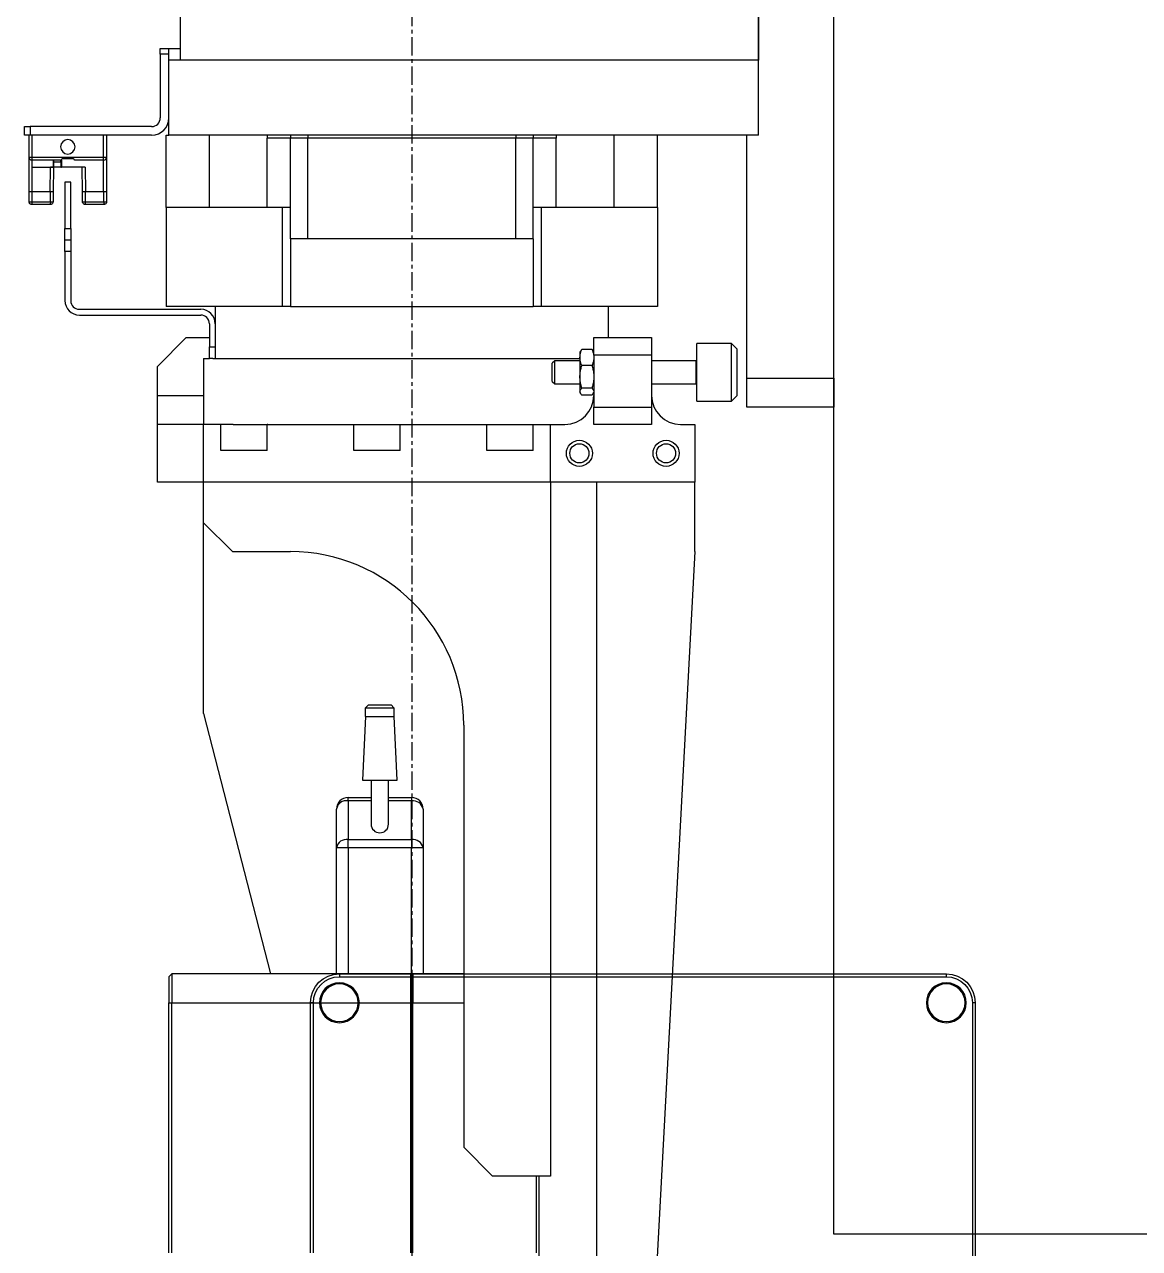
# Model space of a CAD drawing. Extents: x 500 to 100500, y -14500 to 21140.
# Drawn here: x 13334.4 to 13527.3, y -9831.5 to -9619.9 of the extents above; entities that cross this region are included whole.
import ezdxf

# ---------------------------------------------------------------- set-up
doc = ezdxf.new("R2010")
doc.units = 0
doc.linetypes.add('CENTER', pattern=[10.16, 6.35, -1.27, 1.27, -1.27])
for name, color, linetype in [('30', 111, 'CONTINUOUS'), ('Center', 1, 'CENTER'), ('D', 7, 'CONTINUOUS'), ('SLD-0', 7, 'CONTINUOUS')]:
    doc.layers.add(name, color=color, linetype=linetype)

# ---------------------------------------------------------------- blocks, each defined once
blk = doc.blocks.new('KJA$C74733F11')
at = {"layer": '30', "linetype": 'Continuous', "lineweight": 25}
for p, q in [((-41.5, 291.8), (-42, 291.3)), ((-42, 291.3), (-42, 286.8)), ((-41.5, 291.8), (-41.5, 286.8)), ((-0.2, 291.8), (-41.5, 291.8)), ((-0.2, 291.8), (-0.2, 286.8)), ((0, 291.6), (-0.2, 291.8)), ((0.2, 291.8), (0, 291.6)), ((0, 291.6), (0, 286.8)), ((0.2, 291.8), (0.2, 286.8)), ((9, 291.8), (0.2, 291.8)), ((-42, 286.8), (-41.5, 286.8)), ((-42, 243.58), (-42, 286.8)), ((-41.5, 243.58), (-41.5, 286.8)), ((-41.5, 286.8), (-0.2, 286.8)), ((-0.2, 286.8), (-0.2, 243.58)), ((0, 286.8), (-0.2, 286.8)), ((0, 243.58), (0, 286.8)), ((0, 286.8), (0.2, 286.8)), ((0.2, 243.58), (0.2, 286.8)), ((0.2, 286.8), (9, 286.8)), ((21.5, 256.8), (21.5, 243.58))]:
    blk.add_line(p, q, dxfattribs=at)
blk = doc.blocks.new('KJA$C3C655F6F')
at = {"layer": '30', "linetype": 'Continuous', "lineweight": 25}
for p, q in [((-28.26, 291.5), (-28.26, 292)), ((76.74, 292), (-28.26, 292)), ((76.74, 291.5), (-28.26, 291.5)), ((76.74, 292), (76.74, 291.5)), ((-33.26, 287), (-32.76, 287)), ((-33.26, 287), (-33.26, 87.4)), ((-32.76, 287), (-32.76, 87.4)), ((81.24, 243.78), (81.24, 287)), ((81.24, 287), (81.74, 287)), ((81.74, 243.78), (81.74, 287))]:
    blk.add_line(p, q, dxfattribs=at)
for centre, radius in [((-28.26, 287), 3.45), ((-28.26, 287), 3.25), ((76.74, 287), 3.45), ((76.74, 287), 3.25)]:
    blk.add_circle(centre, radius, dxfattribs=at)
for centre, radius, start, end in [((-28.26, 287), 5, 90, 180), ((-28.26, 287), 4.5, 90, 180), ((76.74, 287), 5, 0, 90), ((76.74, 287), 4.5, 0, 90)]:
    blk.add_arc(centre, radius, start, end, dxfattribs=at)
blk = doc.blocks.new('KJ특성')
at = {"layer": 'Center', "ltscale": 0.5}
blk.add_line((10865.8, -70781.64, -10.47), (10865.8, -71350.14, -10.47), dxfattribs=at)
at = {"layer": 'SLD-0'}
for p, q in [((10925.8, -70895.14, -10.47), (10925.8, -70772.14, -10.47)), ((10925.8, -70772.14, -10.47), (10925.8, -70882.14, -10.47)), ((10938.8, -70937.14, -10.47), (10938.8, -70772.14, -10.47)), ((10825.8, -70882.14, -10.47), (10825.8, -70867.14, -10.47)), ((10822.3, -70880.14, -10.47), (10823.8, -70880.14, -10.47)), ((10822.3, -70881.14, -10.47), (10822.3, -70880.14, -10.47)), ((10822.3, -70881.14, -10.47), (10822.3, -70892.14, -10.47)), ((10823.8, -70881.14, -10.47), (10822.3, -70881.14, -10.47)), ((10823.8, -70880.14, -10.47), (10825.8, -70880.14, -10.47)), ((10823.8, -70882.14, -10.47), (10823.8, -70880.14, -10.47)), ((10823.8, -70895.14, -10.47), (10823.8, -70882.14, -10.47)), ((10925.8, -70882.14, -10.47), (10823.8, -70882.14, -10.47)), ((10925.8, -70882.14, -10.47), (10825.8, -70882.14, -10.47)), ((10925.8, -70895.14, -10.47), (10925.8, -70882.14, -10.47)), ((10798.8, -70895.14, -10.47), (10798.8, -70893.64, -10.47)), ((10798.8, -70893.64, -10.47), (10799.8, -70893.64, -10.47)), ((10799.8, -70893.64, -10.47), (10799.8, -70895.14, -10.47)), ((10820.8, -70893.64, -10.47), (10799.8, -70893.64, -10.47)), ((10799.8, -70895.14, -10.47), (10798.8, -70895.14, -10.47)), ((10799.6, -70898.94, -10.47), (10799.6, -70895.14, -10.47)), ((10820.8, -70895.14, -10.47), (10799.8, -70895.14, -10.47)), ((10800.1, -70895.14, -10.47), (10800.1, -70898.94, -10.47)), ((10812.5, -70898.94, -10.47), (10812.5, -70895.14, -10.47)), ((10813, -70895.14, -10.47), (10813, -70898.94, -10.47)), ((10823.3, -70907.64, -10.47), (10823.3, -70895.14, -10.47)), ((10823.3, -70895.14, -10.47), (10823.8, -70895.14, -10.47)), ((10925.8, -70895.14, -10.47), (10823.8, -70895.14, -10.47)), ((10830.8, -70907.64, -10.47), (10830.8, -70895.14, -10.47)), ((10840.8, -70895.14, -10.47), (10840.8, -70895.64, -10.47)), ((10840.8, -70907.64, -10.47), (10840.8, -70895.64, -10.47)), ((10844.8, -70895.64, -10.47), (10840.8, -70895.64, -10.47)), ((10844.8, -70895.14, -10.47), (10844.8, -70895.64, -10.47)), ((10844.8, -70913.04, -10.47), (10844.8, -70895.64, -10.47)), ((10847.8, -70895.64, -10.47), (10844.8, -70895.64, -10.47)), ((10847.8, -70895.14, -10.47), (10847.8, -70895.64, -10.47)), ((10847.8, -70913.04, -10.47), (10847.8, -70895.64, -10.47)), ((10883.8, -70895.64, -10.47), (10847.8, -70895.64, -10.47)), ((10883.8, -70895.14, -10.47), (10883.8, -70895.64, -10.47)), ((10883.8, -70913.04, -10.47), (10883.8, -70895.64, -10.47)), ((10886.8, -70895.64, -10.47), (10883.8, -70895.64, -10.47)), ((10886.8, -70895.14, -10.47), (10886.8, -70895.64, -10.47)), ((10886.8, -70913.04, -10.47), (10886.8, -70895.64, -10.47)), ((10890.8, -70895.64, -10.47), (10886.8, -70895.64, -10.47)), ((10890.8, -70895.14, -10.47), (10890.8, -70895.64, -10.47)), ((10890.8, -70907.64, -10.47), (10890.8, -70895.64, -10.47)), ((10900.8, -70907.64, -10.47), (10900.8, -70895.14, -10.47)), ((10908.3, -70907.64, -10.47), (10908.3, -70895.14, -10.47)), ((10925.8, -70895.14, -10.47), (10923.8, -70895.14, -10.47)), ((10923.8, -70937.14, -10.47), (10923.8, -70895.14, -10.47)), ((10799.6, -70898.94, -10.47), (10800.1, -70898.94, -10.47)), ((10799.6, -70904.94, -10.47), (10799.6, -70898.94, -10.47)), ((10800.1, -70898.94, -10.47), (10812.5, -70898.94, -10.47)), ((10800.1, -70898.94, -10.47), (10800.1, -70899.44, -10.47)), ((10805.16, -70899.44, -10.47), (10800.1, -70899.44, -10.47)), ((10800.1, -70899.44, -10.47), (10800.1, -70900.64, -10.47)), ((10803.8, -70900.64, -10.47), (10803.81, -70899.44, -10.47)), ((10805.2, -70899.46, -10.47), (10803.81, -70899.46, -10.47)), ((10803.9, -70900.14, -10.47), (10803.81, -70900.14, -10.47)), ((10803.9, -70899.74, -10.47), (10803.89, -70899.46, -10.47)), ((10803.9, -70899.74, -10.47), (10805.11, -70899.74, -10.47)), ((10805.21, -70900.14, -10.47), (10805.1, -70900.14, -10.47)), ((10805.11, -70899.74, -10.47), (10805.12, -70899.46, -10.47)), ((10805.16, -70899.44, -10.47), (10805.2, -70899.44, -10.47)), ((10805.2, -70899.44, -10.47), (10805.21, -70900.64, -10.47)), ((10807.24, -70899.24, -10.47), (10805.36, -70899.24, -10.47)), ((10812.5, -70899.44, -10.47), (10807.44, -70899.44, -10.47)), ((10812.5, -70898.94, -10.47), (10813, -70898.94, -10.47)), ((10812.5, -70899.44, -10.47), (10812.5, -70898.94, -10.47)), ((10812.5, -70904.94, -10.47), (10812.5, -70899.44, -10.47)), ((10813, -70898.94, -10.47), (10813, -70904.94, -10.47)), ((10800.1, -70900.64, -10.47), (10803.3, -70900.64, -10.47)), ((10800.1, -70900.64, -10.47), (10800.1, -70904.94, -10.47)), ((10803.27, -70904.94, -10.47), (10803.3, -70900.64, -10.47)), ((10803.8, -70900.64, -10.47), (10803.3, -70900.64, -10.47)), ((10803.3, -70900.64, -10.47), (10803.3, -70900.64, -10.47)), ((10803.8, -70900.64, -10.47), (10803.77, -70904.94, -10.47)), ((10803.91, -70900.64, -10.47), (10803.8, -70900.64, -10.47)), ((10805.1, -70900.64, -10.47), (10803.91, -70900.64, -10.47)), ((10805.1, -70900.64, -10.47), (10805.21, -70900.64, -10.47)), ((10809.3, -70900.64, -10.47), (10805.21, -70900.64, -10.47)), ((10808.84, -70904.94, -10.47), (10808.8, -70900.64, -10.47)), ((10809.3, -70900.64, -10.47), (10809.34, -70904.94, -10.47)), ((10806.8, -70903.24, -10.47), (10805.8, -70903.24, -10.47)), ((10805.8, -70903.24, -10.47), (10805.8, -70911.24, -10.47)), ((10806.8, -70911.24, -10.47), (10806.8, -70903.24, -10.47)), ((10799.6, -70906.64, -10.47), (10799.6, -70904.94, -10.47)), ((10799.6, -70906.64, -10.47), (10799.63, -70906.75, -10.47)), ((10800.07, -70904.94, -10.47), (10800.07, -70906.64, -10.47)), ((10800.07, -70906.64, -10.47), (10800.07, -70906.65, -10.47)), ((10800.07, -70906.65, -10.47), (10803.28, -70906.65, -10.47)), ((10803.27, -70904.94, -10.47), (10800.1, -70904.94, -10.47)), ((10803.28, -70906.65, -10.47), (10803.3, -70904.94, -10.47)), ((10803.28, -70906.65, -10.47), (10803.28, -70906.65, -10.47)), ((10803.73, -70906.75, -10.47), (10803.75, -70906.64, -10.47)), ((10803.77, -70904.94, -10.47), (10803.75, -70906.64, -10.47)), ((10808.86, -70906.64, -10.47), (10808.84, -70904.94, -10.47)), ((10808.86, -70906.64, -10.47), (10808.88, -70906.75, -10.47)), ((10809.31, -70904.94, -10.47), (10809.33, -70906.65, -10.47)), ((10809.33, -70906.65, -10.47), (10812.53, -70906.65, -10.47)), ((10809.33, -70906.65, -10.47), (10809.33, -70906.65, -10.47)), ((10812.5, -70904.94, -10.47), (10809.34, -70904.94, -10.47)), ((10812.53, -70906.64, -10.47), (10812.53, -70904.94, -10.47)), ((10812.53, -70906.65, -10.47), (10812.53, -70906.64, -10.47)), ((10812.98, -70906.75, -10.47), (10813, -70906.64, -10.47)), ((10813, -70904.94, -10.47), (10813, -70906.64, -10.47)), ((10803.25, -70907.14, -10.47), (10800.1, -70907.14, -10.47)), ((10812.5, -70907.14, -10.47), (10809.36, -70907.14, -10.47)), ((10830.8, -70907.64, -10.47), (10823.3, -70907.64, -10.47)), ((10823.3, -70907.64, -10.47), (10823.3, -70924.74, -10.47)), ((10840.8, -70907.64, -10.47), (10830.8, -70907.64, -10.47)), ((10844.8, -70907.64, -10.47), (10840.8, -70907.64, -10.47)), ((10843.39, -70907.64, -10.47), (10843.39, -70924.74, -10.47)), ((10890.8, -70907.64, -10.47), (10886.8, -70907.64, -10.47)), ((10888.22, -70907.64, -10.47), (10888.22, -70924.74, -10.47)), ((10900.8, -70907.64, -10.47), (10890.8, -70907.64, -10.47)), ((10908.3, -70907.64, -10.47), (10900.8, -70907.64, -10.47)), ((10908.3, -70907.64, -10.47), (10908.3, -70924.74, -10.47)), ((10805.8, -70911.24, -10.47), (10806.8, -70911.24, -10.47)), ((10805.8, -70913.24, -10.47), (10805.8, -70911.24, -10.47)), ((10805.8, -70913.24, -10.47), (10806.8, -70913.24, -10.47)), ((10805.8, -70915.24, -10.47), (10805.8, -70913.24, -10.47)), ((10806.8, -70911.24, -10.47), (10806.8, -70913.24, -10.47)), ((10806.8, -70913.24, -10.47), (10806.8, -70915.24, -10.47)), ((10847.8, -70913.04, -10.47), (10844.8, -70913.04, -10.47)), ((10844.8, -70913.04, -10.47), (10844.8, -70924.74, -10.47)), ((10883.8, -70913.04, -10.47), (10847.8, -70913.04, -10.47)), ((10886.8, -70913.04, -10.47), (10883.8, -70913.04, -10.47)), ((10886.8, -70913.04, -10.47), (10886.8, -70924.74, -10.47)), ((10805.8, -70915.24, -10.47), (10805.8, -70923.74, -10.47)), ((10806.8, -70915.24, -10.47), (10805.8, -70915.24, -10.47)), ((10806.8, -70915.24, -10.47), (10806.8, -70923.74, -10.47)), ((10808.3, -70925.24, -10.47), (10829.3, -70925.24, -10.47)), ((10843.39, -70924.74, -10.47), (10823.3, -70924.74, -10.47)), ((10831.8, -70924.74, -10.47), (10831.8, -70927.74, -10.47)), ((10844.8, -70924.74, -10.47), (10843.39, -70924.74, -10.47)), ((10844.8, -70924.74, -10.47), (10886.8, -70924.74, -10.47)), ((10888.22, -70924.74, -10.47), (10886.8, -70924.74, -10.47)), ((10908.3, -70924.74, -10.47), (10888.22, -70924.74, -10.47)), ((10899.8, -70924.74, -10.47), (10899.8, -70930.14, -10.47)), ((10808.3, -70926.24, -10.47), (10829.3, -70926.24, -10.47)), ((10830.8, -70927.74, -10.47), (10830.8, -70931.74, -10.47)), ((10831.8, -70927.74, -10.47), (10831.8, -70931.74, -10.47)), ((10826.8, -70930.14, -10.47), (10821.8, -70935.14, -10.47)), ((10826.8, -70930.14, -10.47), (10830.8, -70930.14, -10.47)), ((10897.3, -70933.14, -10.47), (10897.3, -70930.14, -10.47)), ((10897.3, -70930.14, -10.47), (10907.3, -70930.14, -10.47)), ((10907.3, -70930.14, -10.47), (10907.3, -70933.14, -10.47)), ((10830.8, -70931.74, -10.47), (10831.8, -70931.74, -10.47)), ((10830.8, -70933.74, -10.47), (10830.8, -70931.74, -10.47)), ((10831.8, -70931.74, -10.47), (10831.8, -70933.74, -10.47)), ((10896.99, -70932.19, -10.47), (10895.22, -70932.19, -10.47)), ((10921.1, -70931.14, -10.47), (10915.1, -70931.14, -10.47)), ((10915.1, -70932.46, -10.47), (10915.1, -70931.14, -10.47)), ((10922.1, -70932.14, -10.47), (10921.1, -70931.14, -10.47)), ((10921.1, -70932.46, -10.47), (10921.1, -70931.14, -10.47)), ((10922.1, -70933.2, -10.47), (10922.1, -70932.14, -10.47)), ((10829.8, -70933.74, -10.47), (10829.8, -70945.14, -10.47)), ((10829.8, -70933.74, -10.47), (10830.8, -70933.74, -10.47)), ((10831.37, -70933.74, -10.47), (10830.8, -70933.74, -10.47)), ((10831.37, -70933.74, -10.47), (10894.9, -70933.74, -10.47)), ((10890.53, -70934.14, -10.47), (10890.1, -70934.57, -10.47)), ((10894.9, -70934.14, -10.47), (10890.53, -70934.14, -10.47)), ((10890.53, -70934.67, -10.47), (10890.53, -70934.14, -10.47)), ((10895, -70932.47, -10.47), (10894.9, -70932.64, -10.47)), ((10894.9, -70932.64, -10.47), (10894.9, -70933.57, -10.47)), ((10894.9, -70933.57, -10.47), (10894.9, -70936.91, -10.47)), ((10897.3, -70932.64, -10.47), (10897.21, -70932.47, -10.47)), ((10907.3, -70933.14, -10.47), (10897.3, -70933.14, -10.47)), ((10897.3, -70933.14, -10.47), (10897.3, -70942.14, -10.47)), ((10907.3, -70933.14, -10.47), (10907.3, -70942.14, -10.47)), ((10915, -70934.14, -10.47), (10907.3, -70934.14, -10.47)), ((10915, -70934.67, -10.47), (10915, -70934.14, -10.47)), ((10915.1, -70941.14, -10.47), (10915.1, -70932.46, -10.47)), ((10921.1, -70941.14, -10.47), (10921.1, -70932.46, -10.47)), ((10922.1, -70940.14, -10.47), (10922.1, -70933.2, -10.47)), ((10821.8, -70940.14, -10.47), (10821.8, -70935.14, -10.47)), ((10890.1, -70934.98, -10.47), (10890.1, -70934.57, -10.47)), ((10890.1, -70937.71, -10.47), (10890.1, -70934.98, -10.47)), ((10890.53, -70938.14, -10.47), (10890.53, -70934.67, -10.47)), ((10896.99, -70934.94, -10.47), (10895.22, -70934.94, -10.47)), ((10915, -70938.14, -10.47), (10915, -70934.67, -10.47)), ((10890.1, -70937.71, -10.47), (10890.53, -70938.14, -10.47)), ((10890.53, -70938.14, -10.47), (10894.9, -70938.14, -10.47)), ((10894.9, -70936.91, -10.47), (10894.9, -70939.48, -10.47)), ((10907.3, -70938.14, -10.47), (10915, -70938.14, -10.47)), ((10923.8, -70937.14, -10.47), (10938.8, -70937.14, -10.47)), ((10923.8, -70942.14, -10.47), (10923.8, -70937.14, -10.47)), ((10938.8, -70937.14, -10.47), (10938.8, -70942.14, -10.47)), ((10821.8, -70940.14, -10.47), (10829.8, -70940.14, -10.47)), ((10821.8, -70945.14, -10.47), (10821.8, -70940.14, -10.47)), ((10894.9, -70939.48, -10.47), (10894.9, -70939.64, -10.47)), ((10894.9, -70939.64, -10.47), (10895, -70939.81, -10.47)), ((10896.99, -70938.88, -10.47), (10895.22, -70938.88, -10.47)), ((10896.99, -70940.08, -10.47), (10895.22, -70940.08, -10.47)), ((10897.21, -70939.81, -10.47), (10897.3, -70939.64, -10.47)), ((10921.1, -70941.14, -10.47), (10922.1, -70940.14, -10.47)), ((10897.3, -70942.14, -10.47), (10907.3, -70942.14, -10.47)), ((10897.3, -70945.14, -10.47), (10897.3, -70942.14, -10.47)), ((10907.3, -70942.14, -10.47), (10907.3, -70945.14, -10.47)), ((10915.1, -70941.14, -10.47), (10921.1, -70941.14, -10.47)), ((10938.8, -70942.14, -10.47), (10923.8, -70942.14, -10.47)), ((10829.8, -70945.14, -10.47), (10821.8, -70945.14, -10.47)), ((10821.8, -70955.14, -10.47), (10821.8, -70945.14, -10.47)), ((10829.8, -70955.14, -10.47), (10829.8, -70945.14, -10.47)), ((10832.8, -70945.14, -10.47), (10829.8, -70945.14, -10.47)), ((10832.8, -70949.64, -10.47), (10832.8, -70945.14, -10.47)), ((10834.91, -70945.14, -10.47), (10832.8, -70945.14, -10.47)), ((10834.91, -70945.14, -10.47), (10840.8, -70945.14, -10.47)), ((10840.8, -70949.64, -10.47), (10840.8, -70945.14, -10.47)), ((10840.9, -70945.14, -10.47), (10840.8, -70945.14, -10.47)), ((10840.9, -70945.14, -10.47), (10889.8, -70945.14, -10.47)), ((10855.8, -70949.64, -10.47), (10855.8, -70945.14, -10.47)), ((10863.8, -70949.64, -10.47), (10863.8, -70945.14, -10.47)), ((10878.8, -70949.64, -10.47), (10878.8, -70945.14, -10.47)), ((10886.8, -70949.64, -10.47), (10886.8, -70945.14, -10.47)), ((10889.8, -70955.14, -10.47), (10889.8, -70945.14, -10.47)), ((10889.8, -70945.14, -10.47), (10892.3, -70945.14, -10.47)), ((10907.3, -70945.14, -10.47), (10897.3, -70945.14, -10.47)), ((10912.3, -70945.14, -10.47), (10914.8, -70945.14, -10.47)), ((10914.8, -70945.14, -10.47), (10914.8, -70955.14, -10.47)), ((10840.8, -70949.64, -10.47), (10832.8, -70949.64, -10.47)), ((10863.8, -70949.64, -10.47), (10855.8, -70949.64, -10.47)), ((10886.8, -70949.64, -10.47), (10878.8, -70949.64, -10.47)), ((10829.8, -70955.14, -10.47), (10821.8, -70955.14, -10.47)), ((10889.8, -70955.14, -10.47), (10829.8, -70955.14, -10.47)), ((10829.8, -70962.14, -10.47), (10829.8, -70955.14, -10.47)), ((10914.8, -70955.14, -10.47), (10889.8, -70955.14, -10.47)), ((10889.8, -70955.14, -10.47), (10889.8, -71075.14, -10.47)), ((10897.8, -71150.14, -10.47), (10897.8, -70955.14, -10.47)), ((10914.8, -70967.14, -10.47), (10914.8, -70955.14, -10.47)), ((10829.8, -70962.14, -10.47), (10834.8, -70967.14, -10.47)), ((10829.8, -70995.14, -10.47), (10829.8, -70962.14, -10.47)), ((10834.8, -70967.14, -10.47), (10844.8, -70967.14, -10.47)), ((10914.8, -70967.14, -10.47), (10905.8, -71135.14, -10.47)), ((10857.83, -70994.14, -10.47), (10858.34, -70993.64, -10.47)), ((10858.34, -70993.64, -10.47), (10862.22, -70993.64, -10.47)), ((10862.22, -70993.64, -10.47), (10862.73, -70994.14, -10.47)), ((10829.8, -70995.14, -10.47), (10841.34, -71040.14, -10.47)), ((10857.78, -70995.64, -10.47), (10857.3, -71006.64, -10.47)), ((10857.78, -70995.64, -10.47), (10857.83, -70995.64, -10.47)), ((10857.83, -70995.64, -10.47), (10857.83, -70994.14, -10.47)), ((10857.83, -70994.14, -10.47), (10862.73, -70994.14, -10.47)), ((10857.83, -70995.64, -10.47), (10862.73, -70995.64, -10.47)), ((10862.73, -70994.14, -10.47), (10862.73, -70995.64, -10.47)), ((10862.73, -70995.64, -10.47), (10862.78, -70995.64, -10.47)), ((10863.26, -71006.64, -10.47), (10862.78, -70995.64, -10.47)), ((10874.8, -70997.14, -10.47), (10874.8, -71070.14, -10.47)), ((10857.3, -71006.64, -10.47), (10863.26, -71006.64, -10.47)), ((10858.78, -71006.64, -10.47), (10858.78, -71014.26, -10.47)), ((10861.78, -71014.26, -10.47), (10861.78, -71006.64, -10.47)), ((10854.78, -71010.22, -10.47), (10854.78, -71009.64, -10.47)), ((10854.78, -71009.64, -10.47), (10858.78, -71009.64, -10.47)), ((10854.78, -71010.22, -10.47), (10854.78, -71016.93, -10.47)), ((10858.78, -71010.22, -10.47), (10854.78, -71010.22, -10.47)), ((10861.78, -71009.64, -10.47), (10865.78, -71009.64, -10.47)), ((10865.78, -71010.22, -10.47), (10861.78, -71010.22, -10.47)), ((10865.78, -71009.64, -10.47), (10865.78, -71010.22, -10.47)), ((10865.78, -71016.93, -10.47), (10865.78, -71010.22, -10.47)), ((10852.78, -71018.34, -10.47), (10852.78, -71011.64, -10.47)), ((10867.78, -71011.64, -10.47), (10867.78, -71018.34, -10.47)), ((10854.78, -71018.34, -10.47), (10854.78, -71016.93, -10.47)), ((10854.78, -71016.93, -10.47), (10865.78, -71016.93, -10.47)), ((10865.78, -71016.93, -10.47), (10865.78, -71018.34, -10.47)), ((10854.78, -71018.34, -10.47), (10852.78, -71018.34, -10.47)), ((10852.78, -71040.14, -10.47), (10852.78, -71018.34, -10.47)), ((10865.78, -71018.34, -10.47), (10854.78, -71018.34, -10.47)), ((10854.78, -71018.34, -10.47), (10854.78, -71040.14, -10.47)), ((10867.78, -71018.34, -10.47), (10865.78, -71018.34, -10.47)), ((10865.78, -71040.31, -10.47), (10865.78, -71018.34, -10.47)), ((10867.78, -71018.34, -10.47), (10867.78, -71040.14, -10.47)), ((10874.8, -71070.14, -10.47), (10879.8, -71075.14, -10.47)), ((10889.8, -71075.14, -10.47), (10879.8, -71075.14, -10.47)), ((10889.8, -71075.14, -10.47), (10887.8, -71075.14, -10.47)), ((10887.8, -71075.14, -10.47), (10887.8, -71099.13, -10.47))]:
    blk.add_line(p, q, dxfattribs=at)
for centre, radius in [((10894.8, -70950.14, -10.47), 2.25), ((10894.8, -70950.14, -10.47), 1.65), ((10909.8, -70950.14, -10.47), 2.25), ((10909.8, -70950.14, -10.47), 1.65)]:
    blk.add_circle(centre, radius, dxfattribs=at)
for centre, radius, start, end in [((10820.8, -70892.14, -10.47), 1.5, 270, 0), ((10820.8, -70892.14, -10.47), 3, 270, 0), ((10806.3, -70897.14, -10.47), 1.25, 89.8015, 269.8015), ((10806.3, -70897.14, -10.47), 1.25, 269.8015, 89.8015), ((10800.1, -70898.94, -10.47), 0.5, 180, 270), ((10812.5, -70898.94, -10.47), 0.5, 270, 0), ((10799.96, -70899.91, -10.47), 6.74, 267.0017, 270.9986), ((10799.84, -70899.91, -10.47), 6.74, 268.0016, 271.9984), ((10803.46, -70899.91, -10.47), 6.74, 268.5015, 272.4985), ((10803.52, -70899.91, -10.47), 6.74, 268.0016, 271.9984), ((10809.15, -70899.91, -10.47), 6.74, 267.5015, 271.4985), ((10809.09, -70899.91, -10.47), 6.74, 268.0016, 271.9984), ((10812.65, -70899.91, -10.47), 6.74, 269.0014, 272.9983), ((10812.77, -70899.91, -10.47), 6.74, 268.0016, 271.9984), ((10808.3, -70923.74, -10.47), 2.5, 180, 270), ((10808.3, -70923.74, -10.47), 1.5, 180, 270), ((10829.3, -70927.74, -10.47), 2.5, 0, 90), ((10829.3, -70927.74, -10.47), 1.5, 0, 90), ((10915, -70934.04, -10.47), 0.1, 270, 0), ((10915, -70938.24, -10.47), 0.1, 0, 90), ((10892.3, -70940.14, -10.47), 5, 270, 0), ((10912.3, -70940.14, -10.47), 5, 180, 270), ((10844.8, -70997.14, -10.47), 30, 0, 90), ((10854.78, -71011.64, -10.47), 2, 90, 180), ((10854.52, -71011.98, -10.47), 1.78, 81.6778, 168.8509), ((10865.78, -71011.64, -10.47), 2, 0, 90), ((10866.02, -71012, -10.47), 1.79, 11.6917, 97.7795), ((10860.28, -71014.26, -10.47), 1.5, 180, 270), ((10860.28, -71014.26, -10.47), 1.5, 270, 0), ((10854.52, -71018.68, -10.47), 1.78, 81.6778, 168.8509), ((10866.02, -71018.7, -10.47), 1.79, 11.6917, 97.7795)]:
    blk.add_arc(centre, radius, start, end, dxfattribs=at)
for points, knots in [([(10803.91, -70900.64, -10.47), (10803.91, -70900.63, -10.47), (10803.91, -70900.62, -10.47), (10803.91, -70900.5, -10.47), (10803.91, -70900.33, -10.47), (10803.9, -70900.13, -10.47), (10803.9, -70899.94, -10.47), (10803.9, -70899.81, -10.47), (10803.9, -70899.74, -10.47)], [0, 0, 0, 0, 0.176646, 0.366727, 0.562836, 0.715561, 0.862355, 1, 1, 1, 1]), ([(10805.11, -70899.74, -10.47), (10805.11, -70899.82, -10.47), (10805.11, -70900, -10.47), (10805.1, -70900.24, -10.47), (10805.1, -70900.43, -10.47), (10805.1, -70900.55, -10.47), (10805.1, -70900.62, -10.47), (10805.1, -70900.63, -10.47), (10805.1, -70900.64, -10.47)], [0, 0, 0, 0, 0.176672, 0.366771, 0.562884, 0.715599, 0.862375, 1, 1, 1, 1]), ([(10805.36, -70899.24, -10.47), (10805.34, -70899.24, -10.47), (10805.3, -70899.24, -10.47), (10805.25, -70899.27, -10.47), (10805.21, -70899.3, -10.47), (10805.18, -70899.35, -10.47), (10805.16, -70899.41, -10.47), (10805.16, -70899.42, -10.47), (10805.16, -70899.43, -10.47)], [0, 0, 0, 0, 0.124104, 0.24464, 0.368256, 0.501141, 0.742933, 1, 1, 1, 1]), ([(10805.16, -70899.43, -10.47), (10805.16, -70899.43, -10.47), (10805.16, -70899.44, -10.47), (10805.16, -70899.44, -10.47), (10805.16, -70899.44, -10.47)], [0, 0, 0, 0, 0.560001, 1, 1, 1, 1]), ([(10807.44, -70899.43, -10.47), (10807.44, -70899.42, -10.47), (10807.44, -70899.41, -10.47), (10807.43, -70899.35, -10.47), (10807.4, -70899.3, -10.47), (10807.36, -70899.27, -10.47), (10807.31, -70899.24, -10.47), (10807.26, -70899.24, -10.47), (10807.24, -70899.24, -10.47)], [0, 0, 0, 0, 0.248689, 0.49835, 0.62686, 0.749207, 0.874534, 1, 1, 1, 1]), ([(10807.44, -70899.44, -10.47), (10807.44, -70899.44, -10.47), (10807.44, -70899.44, -10.47), (10807.44, -70899.43, -10.47), (10807.44, -70899.43, -10.47)], [0, 0, 0, 0, 0.559999, 1, 1, 1, 1]), ([(10800.1, -70904.94, -10.47), (10800.03, -70904.94, -10.47), (10799.89, -70904.94, -10.47), (10799.72, -70904.94, -10.47), (10799.62, -70904.94, -10.47), (10799.61, -70904.94, -10.47), (10799.6, -70904.94, -10.47)], [0, 0, 0, 0, 0.270243, 0.562405, 0.789721, 1, 1, 1, 1]), ([(10799.6, -70906.65, -10.47), (10799.6, -70906.64, -10.47), (10799.6, -70906.64, -10.47), (10799.6, -70906.64, -10.47), (10799.6, -70906.64, -10.47)], [0, 0, 0, 0, 0.56, 1, 1, 1, 1]), ([(10800.1, -70907.14, -10.47), (10800.06, -70907.13, -10.47), (10799.99, -70907.13, -10.47), (10799.87, -70907.08, -10.47), (10799.74, -70906.99, -10.47), (10799.63, -70906.84, -10.47), (10799.61, -70906.71, -10.47), (10799.6, -70906.65, -10.47)], [0, 0, 0, 0, 0.155437, 0.2909, 0.501089, 0.757513, 1, 1, 1, 1]), ([(10800.07, -70906.65, -10.47), (10800.07, -70906.71, -10.47), (10800.08, -70906.84, -10.47), (10800.08, -70906.99, -10.47), (10800.09, -70907.08, -10.47), (10800.1, -70907.13, -10.47), (10800.1, -70907.13, -10.47), (10800.1, -70907.14, -10.47)], [0, 0, 0, 0, 0.2424658, 0.4989113, 0.7090653, 0.8445366, 1, 1, 1, 1]), ([(10803.28, -70906.65, -10.47), (10803.28, -70906.71, -10.47), (10803.28, -70906.84, -10.47), (10803.27, -70906.99, -10.47), (10803.27, -70907.08, -10.47), (10803.26, -70907.13, -10.47), (10803.25, -70907.13, -10.47), (10803.25, -70907.14, -10.47)], [0, 0, 0, 0, 0.242487, 0.498911, 0.7091, 0.844562, 1, 1, 1, 1]), ([(10803.75, -70906.65, -10.47), (10803.74, -70906.71, -10.47), (10803.73, -70906.84, -10.47), (10803.62, -70906.99, -10.47), (10803.49, -70907.08, -10.47), (10803.37, -70907.13, -10.47), (10803.29, -70907.13, -10.47), (10803.25, -70907.14, -10.47)], [0, 0, 0, 0, 0.2424658, 0.4989113, 0.7090661, 0.8445371, 1, 1, 1, 1]), ([(10803.77, -70904.94, -10.47), (10803.76, -70904.94, -10.47), (10803.74, -70904.94, -10.47), (10803.6, -70904.94, -10.47), (10803.44, -70904.94, -10.47), (10803.32, -70904.94, -10.47), (10803.27, -70904.94, -10.47)], [0, 0, 0, 0, 0.270282, 0.562445, 0.789741, 1, 1, 1, 1]), ([(10803.75, -70906.64, -10.47), (10803.75, -70906.64, -10.47), (10803.75, -70906.64, -10.47), (10803.75, -70906.64, -10.47), (10803.75, -70906.65, -10.47)], [0, 0, 0, 0, 0.56, 1, 1, 1, 1]), ([(10809.34, -70904.94, -10.47), (10809.27, -70904.94, -10.47), (10809.12, -70904.94, -10.47), (10808.96, -70904.94, -10.47), (10808.86, -70904.94, -10.47), (10808.85, -70904.94, -10.47), (10808.84, -70904.94, -10.47)], [0, 0, 0, 0, 0.270254, 0.562409, 0.789718, 1, 1, 1, 1]), ([(10808.86, -70906.65, -10.47), (10808.86, -70906.64, -10.47), (10808.86, -70906.64, -10.47), (10808.86, -70906.64, -10.47), (10808.86, -70906.64, -10.47)], [0, 0, 0, 0, 0.56, 1, 1, 1, 1]), ([(10809.36, -70907.14, -10.47), (10809.32, -70907.13, -10.47), (10809.24, -70907.13, -10.47), (10809.12, -70907.08, -10.47), (10808.99, -70906.99, -10.47), (10808.88, -70906.84, -10.47), (10808.86, -70906.71, -10.47), (10808.86, -70906.65, -10.47)], [0, 0, 0, 0, 0.155437, 0.2909, 0.501089, 0.757513, 1, 1, 1, 1]), ([(10809.33, -70906.65, -10.47), (10809.33, -70906.71, -10.47), (10809.33, -70906.84, -10.47), (10809.33, -70906.99, -10.47), (10809.34, -70907.08, -10.47), (10809.35, -70907.13, -10.47), (10809.35, -70907.13, -10.47), (10809.36, -70907.14, -10.47)], [0, 0, 0, 0, 0.242466, 0.498911, 0.709066, 0.844537, 1, 1, 1, 1]), ([(10813, -70904.94, -10.47), (10813, -70904.94, -10.47), (10812.98, -70904.94, -10.47), (10812.84, -70904.94, -10.47), (10812.67, -70904.94, -10.47), (10812.56, -70904.94, -10.47), (10812.5, -70904.94, -10.47)], [0, 0, 0, 0, 0.27028, 0.562454, 0.789752, 1, 1, 1, 1]), ([(10812.53, -70906.65, -10.47), (10812.53, -70906.71, -10.47), (10812.53, -70906.84, -10.47), (10812.53, -70906.99, -10.47), (10812.52, -70907.08, -10.47), (10812.51, -70907.13, -10.47), (10812.51, -70907.13, -10.47), (10812.5, -70907.14, -10.47)], [0, 0, 0, 0, 0.242487, 0.498911, 0.709099, 0.844562, 1, 1, 1, 1]), ([(10813, -70906.65, -10.47), (10813, -70906.71, -10.47), (10812.98, -70906.84, -10.47), (10812.87, -70906.99, -10.47), (10812.74, -70907.08, -10.47), (10812.62, -70907.13, -10.47), (10812.54, -70907.13, -10.47), (10812.5, -70907.14, -10.47)], [0, 0, 0, 0, 0.242466, 0.498911, 0.709066, 0.844537, 1, 1, 1, 1]), ([(10813, -70906.64, -10.47), (10813, -70906.64, -10.47), (10813, -70906.64, -10.47), (10813, -70906.64, -10.47), (10813, -70906.65, -10.47)], [0, 0, 0, 0, 0.56, 1, 1, 1, 1]), ([(10894.9, -70933.57, -10.47), (10894.91, -70933.41, -10.47), (10894.93, -70933.11, -10.47), (10895.04, -70932.65, -10.47), (10895.16, -70932.35, -10.47), (10895.22, -70932.19, -10.47)], [0, 0, 0, 0, 0.330113, 0.661334, 1, 1, 1, 1]), ([(10895.22, -70932.19, -10.47), (10895.15, -70932.26, -10.47), (10895.07, -70932.35, -10.47), (10895.02, -70932.45, -10.47), (10895.01, -70932.47, -10.47)], [0, 0, 0, 0, 0.723933, 1, 1, 1, 1]), ([(10896.99, -70932.19, -10.47), (10897.05, -70932.35, -10.47), (10897.17, -70932.65, -10.47), (10897.28, -70933.11, -10.47), (10897.3, -70933.41, -10.47), (10897.3, -70933.57, -10.47)], [0, 0, 0, 0, 0.338655, 0.669877, 1, 1, 1, 1]), ([(10897.2, -70932.47, -10.47), (10897.19, -70932.45, -10.47), (10897.14, -70932.35, -10.47), (10897.05, -70932.26, -10.47), (10896.99, -70932.19, -10.47)], [0, 0, 0, 0, 0.276691, 1, 1, 1, 1]), ([(10895.22, -70934.94, -10.47), (10895.16, -70934.79, -10.47), (10895.04, -70934.49, -10.47), (10894.93, -70934.03, -10.47), (10894.91, -70933.72, -10.47), (10894.9, -70933.57, -10.47)], [0, 0, 0, 0, 0.336181, 0.66575, 1, 1, 1, 1]), ([(10897.3, -70933.57, -10.47), (10897.3, -70933.72, -10.47), (10897.28, -70934.03, -10.47), (10897.17, -70934.49, -10.47), (10897.05, -70934.79, -10.47), (10896.99, -70934.94, -10.47)], [0, 0, 0, 0, 0.334229, 0.663808, 1, 1, 1, 1]), ([(10894.9, -70936.91, -10.47), (10894.91, -70936.69, -10.47), (10894.93, -70936.24, -10.47), (10895.04, -70935.58, -10.47), (10895.16, -70935.15, -10.47), (10895.22, -70934.94, -10.47)], [0, 0, 0, 0, 0.333329, 0.662645, 1, 1, 1, 1]), ([(10896.99, -70934.94, -10.47), (10897.05, -70935.15, -10.47), (10897.17, -70935.59, -10.47), (10897.28, -70936.25, -10.47), (10897.3, -70936.69, -10.47), (10897.3, -70936.91, -10.47)], [0, 0, 0, 0, 0.337627, 0.669254, 1, 1, 1, 1]), ([(10895.22, -70938.88, -10.47), (10895.16, -70938.66, -10.47), (10895.04, -70938.23, -10.47), (10894.93, -70937.57, -10.47), (10894.91, -70937.13, -10.47), (10894.9, -70936.91, -10.47)], [0, 0, 0, 0, 0.337627, 0.669254, 1, 1, 1, 1]), ([(10897.3, -70936.91, -10.47), (10897.3, -70937.13, -10.47), (10897.28, -70937.57, -10.47), (10897.17, -70938.23, -10.47), (10897.05, -70938.66, -10.47), (10896.99, -70938.88, -10.47)], [0, 0, 0, 0, 0.333329, 0.662645, 1, 1, 1, 1]), ([(10894.9, -70939.48, -10.47), (10894.91, -70939.41, -10.47), (10894.93, -70939.28, -10.47), (10895.04, -70939.08, -10.47), (10895.16, -70938.95, -10.47), (10895.22, -70938.88, -10.47)], [0, 0, 0, 0, 0.333329, 0.662645, 1, 1, 1, 1]), ([(10895.22, -70940.08, -10.47), (10895.16, -70940.01, -10.47), (10895.04, -70939.88, -10.47), (10894.93, -70939.68, -10.47), (10894.91, -70939.55, -10.47), (10894.9, -70939.48, -10.47)], [0, 0, 0, 0, 0.3376268, 0.6692541, 1, 1, 1, 1]), ([(10896.99, -70938.88, -10.47), (10897.05, -70938.95, -10.47), (10897.17, -70939.08, -10.47), (10897.28, -70939.28, -10.47), (10897.3, -70939.41, -10.47), (10897.3, -70939.48, -10.47)], [0, 0, 0, 0, 0.337627, 0.669254, 1, 1, 1, 1]), ([(10897.3, -70939.48, -10.47), (10897.3, -70939.55, -10.47), (10897.28, -70939.68, -10.47), (10897.17, -70939.88, -10.47), (10897.05, -70940.01, -10.47), (10896.99, -70940.08, -10.47)], [0, 0, 0, 0, 0.333329, 0.662645, 1, 1, 1, 1])]:
    blk.add_open_spline(points, degree=3, knots=knots, dxfattribs=at)
blk.add_open_spline([(10803.3, -70900.64, -10.47), (10803.37, -70900.64, -10.47), (10803.5, -70900.64, -10.47), (10803.67, -70900.64, -10.47), (10803.78, -70900.64, -10.47), (10803.8, -70900.64, -10.47), (10803.8, -70900.64, -10.47)], degree=3, dxfattribs=at)
at = {"layer": '30', "xscale": -1}
blk.add_blockref('KJA$C3C655F6F', (10930.03, -71332.14, -10.47), dxfattribs=at)
at = {"layer": '30'}
blk.add_blockref('KJA$C74733F11', (10865.8, -71331.94, -10.47), dxfattribs=at)
blk = doc.blocks.new('KJVision R')
at = {"layer": 'D', "color": 2, "elevation": -10.47}
blk.add_lwpolyline([(9907.55, -70673.15), (10360.55, -70673.15), (10360.55, -71085.15), (9907.55, -71085.15)], close=True, dxfattribs=at)
at = {"layer": 'Center'}
blk.add_blockref('KJ특성', (-1031.25, 0), dxfattribs=at)

msp = doc.modelspace()

# ---------------------------------------------------------------- block references
at = {"layer": 'Center'}
msp.add_blockref('KJVision R', (3566.82, 61256.11, -194.4), dxfattribs=at)

doc.saveas('drawing.dxf')
